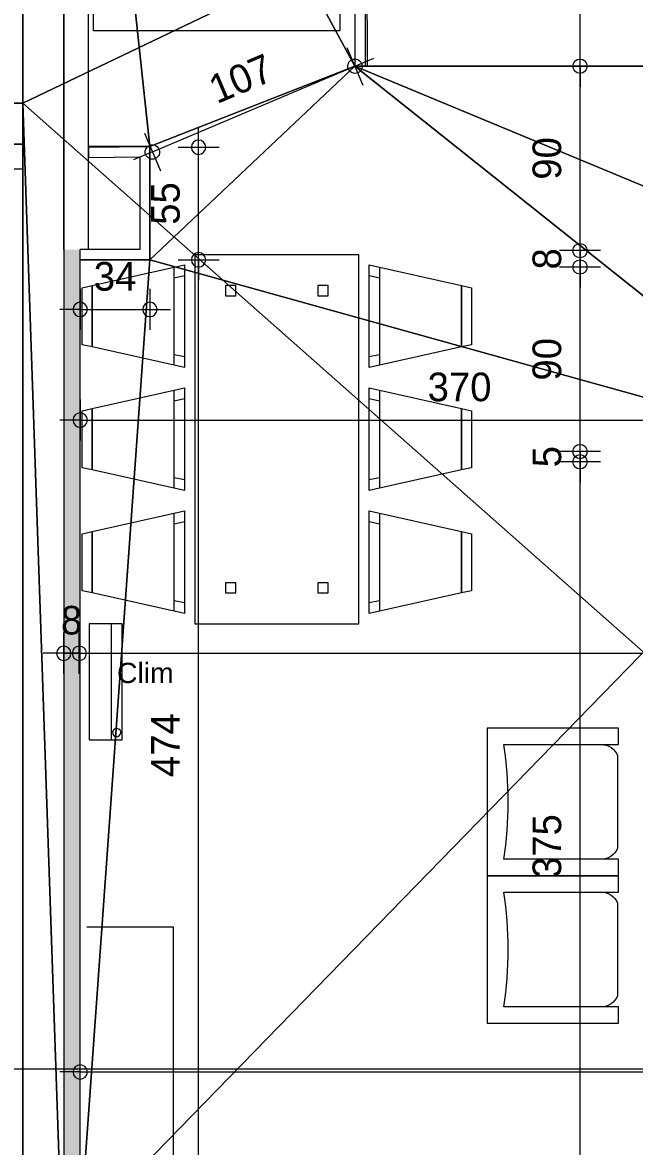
# Model space of a CAD drawing. Header units: metres. Extents: x 1.8 to 61.8, y -52.8 to -10.8.
# Drawn here: x 19.4 to 22.38, y -22.62 to -17.13 of the extents above; entities that cross this region are included whole.
import ezdxf
from ezdxf.enums import TextEntityAlignment as Align
from ezdxf.lldxf.tags import DXFTag

# ---------------------------------------------------------------- set-up
doc = ezdxf.new("R2010")
doc.units = ezdxf.units.M
doc.header["$MEASUREMENT"] = 0
for name, color, linetype in [('Calque commun', 7, 'Continuous'), ('Cotations', 7, 'Continuous'), ('Textes', 7, 'Continuous')]:
    doc.layers.add(name, color=color, linetype=linetype)
doc.styles.add('Arial8', font='arial.ttf', dxfattribs={"height": 0.098961})
doc.styles.add('Century Gothic11', font='GOTHIC.TTF', dxfattribs={"height": 0.139636})
tags = doc.linetypes.add('DASHDOT2', pattern=[0.5, 0.25, -0.125, 0, -0.125]).pattern_tags.tags
tags[10:11] = [DXFTag(74, 4), DXFTag(75, 0), DXFTag(340, '0'), DXFTag(46, 1.0), DXFTag(50, 0.0), DXFTag(44, 0.0), DXFTag(45, 0.0)]
tags[8:9] = [DXFTag(74, 4), DXFTag(75, 0), DXFTag(340, '0'), DXFTag(46, 1.0), DXFTag(50, 0.0), DXFTag(44, 0.0), DXFTag(45, 0.0)]
tags[6:7] = [DXFTag(74, 4), DXFTag(75, 0), DXFTag(340, '0'), DXFTag(46, 1.0), DXFTag(50, 0.0), DXFTag(44, 0.0), DXFTag(45, 0.0)]
tags[4:5] = [DXFTag(74, 4), DXFTag(75, 0), DXFTag(340, '0'), DXFTag(46, 1.0), DXFTag(50, 0.0), DXFTag(44, 0.0), DXFTag(45, 0.0)]
tags = doc.linetypes.add('DOT2', pattern=[0.125, 0, -0.125]).pattern_tags.tags
tags[6:7] = [DXFTag(74, 4), DXFTag(75, 0), DXFTag(340, '0'), DXFTag(46, 1.0), DXFTag(50, 0.0), DXFTag(44, 0.0), DXFTag(45, 0.0)]
tags[4:5] = [DXFTag(74, 4), DXFTag(75, 0), DXFTag(340, '0'), DXFTag(46, 1.0), DXFTag(50, 0.0), DXFTag(44, 0.0), DXFTag(45, 0.0)]
tags = doc.linetypes.add('HIDDEN', pattern=[0.375, 0.25, -0.125]).pattern_tags.tags
tags[6:7] = [DXFTag(74, 4), DXFTag(75, 0), DXFTag(340, '0'), DXFTag(46, 1.0), DXFTag(50, 0.0), DXFTag(44, 0.0), DXFTag(45, 0.0)]
tags[4:5] = [DXFTag(74, 4), DXFTag(75, 0), DXFTag(340, '0'), DXFTag(46, 1.0), DXFTag(50, 0.0), DXFTag(44, 0.0), DXFTag(45, 0.0)]
tags = doc.linetypes.add('HIDDEN2', pattern=[0.1875, 0.125, -0.0625]).pattern_tags.tags
tags[6:7] = [DXFTag(74, 4), DXFTag(75, 0), DXFTag(340, '0'), DXFTag(46, 1.0), DXFTag(50, 0.0), DXFTag(44, 0.0), DXFTag(45, 0.0)]
tags[4:5] = [DXFTag(74, 4), DXFTag(75, 0), DXFTag(340, '0'), DXFTag(46, 1.0), DXFTag(50, 0.0), DXFTag(44, 0.0), DXFTag(45, 0.0)]

# ---------------------------------------------------------------- blocks, each defined once
blk = doc.blocks.new('Block52712')
at = {"layer": 'Calque commun', "color": 7, "linetype": 'Continuous', "lineweight": 18}
blk.add_line((18.3815, -17.5266), (19.4015, -17.5266), dxfattribs=at)
at = {"layer": 'Calque commun', "color": 7, "linetype": 'Continuous', "lineweight": 9}
for p, q in [((19.4015, -17.8466), (19.4015, -17.5266)), ((18.3815, -17.7266), (19.4015, -17.7266)), ((18.3815, -17.8466), (19.4015, -17.8466))]:
    blk.add_line(p, q, dxfattribs=at)
blk = doc.blocks.new('Block52730')
at = {"layer": 'Calque commun', "color": 7, "linetype": 'Continuous', "lineweight": 18}
blk.add_line((19.6015, -17.5266), (19.6015, -26.5266), dxfattribs=at)
at = {"layer": 'Calque commun', "color": 7, "linetype": 'Continuous', "lineweight": 9}
blk.add_line((19.4015, -17.7266), (19.4015, -26.3266), dxfattribs=at)
blk = doc.blocks.new('new73')
at = {"layer": 'Calque commun', "color": 5, "linetype": 'Continuous', "lineweight": 9}
blk.add_arc((0, 0), 0.5, 0, 359.99941, dxfattribs=at)
blk = doc.blocks.new('DimLine54067')
at = {"layer": 'Calque commun', "color": 5, "linetype": 'Continuous', "lineweight": 9}
for p, q in [((19.6772, -20.3108), (19.6772, -20.1108)), ((19.6772, -20.2108), (19.5772, -20.2108)), ((19.6772, -20.2108), (25.6815, -20.2108))]:
    blk.add_line(p, q, dxfattribs=at)
at = {"layer": 'Calque commun', "color": 5, "linetype": 'Continuous', "lineweight": 9, "xscale": 0.07000000029802322, "yscale": 0.07000000029802322, "zscale": 0.07000000029802322}
blk.add_blockref('new73', (19.6772, -20.2108), dxfattribs=at)
blk = doc.blocks.new('new75')
at = {"layer": 'Calque commun', "color": 5, "linetype": 'Continuous', "lineweight": 9}
blk.add_arc((0, 0), 0.5, 0, 359.99941, dxfattribs=at)
blk = doc.blocks.new('new76')
at = {"layer": 'Calque commun', "color": 5, "linetype": 'Continuous', "lineweight": 9}
blk.add_arc((0, 0), 0.5, 0, 359.99941, dxfattribs=at)
blk = doc.blocks.new('DimLine54075')
at = {"layer": 'Calque commun', "color": 5, "linetype": 'Continuous', "lineweight": 9}
for p, q in [((19.6015, -20.3108), (19.6015, -20.1108)), ((19.6772, -20.3108), (19.6772, -20.1108)), ((19.6015, -20.2108), (19.5015, -20.2108)), ((19.6015, -20.2108), (19.6772, -20.2108)), ((19.6772, -20.2108), (19.7772, -20.2108))]:
    blk.add_line(p, q, dxfattribs=at)
at = {"layer": 'Calque commun', "color": 5, "linetype": 'Continuous', "lineweight": 9, "xscale": 0.07000000029802322, "yscale": 0.07000000029802322, "zscale": 0.07000000029802322}
for name, p in [('new75', (19.6015, -20.2108)), ('new76', (19.6772, -20.2108))]:
    blk.add_blockref(name, p, dxfattribs=at)
at = {"layer": 'Calque commun', "color": 5, "linetype": 'Continuous', "lineweight": 9, "style": 'Century Gothic11'}
blk.add_text('8', height=0.1396, dxfattribs=at).set_placement((19.6394, -20.1608), align=Align.BOTTOM_CENTER)
blk = doc.blocks.new('armchr')
at = {"layer": 'Calque commun', "color": 8, "linetype": 'ByBlock', "lineweight": 9}
for p, q in [((0, -0.8), (0, 0)), ((0, 0), (0.9, 0)), ((0.9, 0), (0.9, -0.8)), ((0.1, -0.1), (0.1, -0.8)), ((0.8, -0.8), (0.8, -0.1)), ((0.1, -0.8), (0, -0.8)), ((0.1679, -0.7933), (0.7321, -0.7933)), ((0.9, -0.8), (0.8, -0.8))]:
    blk.add_line(p, q, dxfattribs=at)
at = {"layer": 'Calque commun', "color": 8, "linetype": 'ByBlock', "lineweight": 9, "extrusion": (0, 0, -1)}
blk.add_arc((-0.45, 2.0941), 2.2218, 260.93654, 279.06347, dxfattribs=at)
at = {"layer": 'Calque commun', "color": 8, "linetype": 'ByBlock', "lineweight": 9}
for centre, start, end in [((0.2046, -0.6954), 179.77216, 249.452), ((0.6954, -0.6954), 290.54802, 0.22787)]:
    blk.add_arc(centre, 0.1046, start, end, dxfattribs=at)
blk = doc.blocks.new('tbl&6c')
at = {"layer": 'Calque commun', "color": 8, "linetype": 'ByBlock', "lineweight": 9}
for p, q in [((0.15, 1.3), (0.1611, 1.35)), ((0.15, 1.3), (0.1611, 1.35)), ((0.1611, 1.35), (0.4389, 1.35)), ((0.1611, 1.35), (0.4389, 1.35)), ((0.1611, 1.35), (0.1611, 1.35)), ((0.1611, 1.35), (0.1611, 1.35)), ((0.4389, 1.35), (0.45, 1.3)), ((0.4389, 1.35), (0.45, 1.3)), ((0.4389, 1.35), (0.4389, 1.35)), ((0.4389, 1.35), (0.4389, 1.35)), ((0.75, 1.3), (0.7611, 1.35)), ((0.75, 1.3), (0.7611, 1.35)), ((0.7611, 1.35), (1.0389, 1.35)), ((0.7611, 1.35), (1.0389, 1.35)), ((0.7611, 1.35), (0.7611, 1.35)), ((0.7611, 1.35), (0.7611, 1.35)), ((1.0389, 1.35), (1.05, 1.3)), ((1.0389, 1.35), (1.05, 1.3)), ((1.0389, 1.35), (1.0389, 1.35)), ((1.0389, 1.35), (1.0389, 1.35)), ((1.35, 1.3), (1.3611, 1.35)), ((1.35, 1.3), (1.3611, 1.35)), ((1.3611, 1.35), (1.6389, 1.35)), ((1.3611, 1.35), (1.6389, 1.35)), ((1.3611, 1.35), (1.3611, 1.35)), ((1.3611, 1.35), (1.3611, 1.35)), ((1.6389, 1.35), (1.65, 1.3)), ((1.6389, 1.35), (1.65, 1.3)), ((1.6389, 1.35), (1.6389, 1.35)), ((1.6389, 1.35), (1.6389, 1.35)), ((0.05, 0.85), (0.15, 1.3)), ((0.05, 0.85), (0.15, 1.3)), ((0.15, 1.3), (0.45, 1.3)), ((0.15, 1.3), (0.45, 1.3)), ((0.15, 1.3), (0.15, 1.3)), ((0.15, 1.3), (0.15, 1.3)), ((0.45, 1.3), (0.15, 1.3)), ((0.45, 1.3), (0.15, 1.3)), ((0.15, 1.3), (0.15, 1.3)), ((0.15, 1.3), (0.15, 1.3)), ((0.45, 1.3), (0.55, 0.85)), ((0.45, 1.3), (0.55, 0.85)), ((0.45, 1.3), (0.45, 1.3)), ((0.45, 1.3), (0.45, 1.3)), ((0.45, 1.3), (0.45, 1.3)), ((0.45, 1.3), (0.45, 1.3)), ((0.65, 0.85), (0.75, 1.3)), ((0.65, 0.85), (0.75, 1.3)), ((0.75, 1.3), (1.05, 1.3)), ((0.75, 1.3), (1.05, 1.3)), ((0.75, 1.3), (0.75, 1.3)), ((0.75, 1.3), (0.75, 1.3)), ((1.05, 1.3), (0.75, 1.3)), ((1.05, 1.3), (0.75, 1.3)), ((0.75, 1.3), (0.75, 1.3)), ((0.75, 1.3), (0.75, 1.3)), ((1.05, 1.3), (1.15, 0.85)), ((1.05, 1.3), (1.15, 0.85)), ((1.05, 1.3), (1.05, 1.3)), ((1.05, 1.3), (1.05, 1.3)), ((1.05, 1.3), (1.05, 1.3)), ((1.05, 1.3), (1.05, 1.3)), ((1.25, 0.85), (1.35, 1.3)), ((1.25, 0.85), (1.35, 1.3)), ((1.35, 1.3), (1.65, 1.3)), ((1.35, 1.3), (1.65, 1.3)), ((1.35, 1.3), (1.35, 1.3)), ((1.35, 1.3), (1.35, 1.3)), ((1.65, 1.3), (1.35, 1.3)), ((1.65, 1.3), (1.35, 1.3)), ((1.35, 1.3), (1.35, 1.3)), ((1.35, 1.3), (1.35, 1.3)), ((1.65, 1.3), (1.75, 0.85)), ((1.65, 1.3), (1.75, 0.85)), ((1.65, 1.3), (1.65, 1.3)), ((1.65, 1.3), (1.65, 1.3)), ((1.65, 1.3), (1.65, 1.3)), ((1.65, 1.3), (1.65, 1.3)), ((0.05, 0.85), (0.0611, 0.9)), ((0.05, 0.85), (0.0611, 0.9)), ((0.0611, 0.9), (0.5389, 0.9)), ((0.0611, 0.9), (0.5389, 0.9)), ((0.0611, 0.9), (0.0611, 0.9)), ((0.0611, 0.9), (0.0611, 0.9)), ((0.1012, 0.85), (0.1123, 0.9)), ((0.1012, 0.85), (0.1123, 0.9)), ((0.1123, 0.9), (0.4877, 0.9)), ((0.1123, 0.9), (0.4877, 0.9)), ((0.1123, 0.9), (0.1123, 0.9)), ((0.1123, 0.9), (0.1123, 0.9)), ((0.4877, 0.9), (0.4988, 0.85)), ((0.4877, 0.9), (0.4988, 0.85)), ((0.4877, 0.9), (0.4877, 0.9)), ((0.4877, 0.9), (0.4877, 0.9)), ((0.5389, 0.9), (0.55, 0.85)), ((0.5389, 0.9), (0.55, 0.85)), ((0.5389, 0.9), (0.5389, 0.9)), ((0.5389, 0.9), (0.5389, 0.9)), ((0.65, 0.85), (0.6611, 0.9)), ((0.65, 0.85), (0.6611, 0.9)), ((0.6611, 0.9), (1.1389, 0.9)), ((0.6611, 0.9), (1.1389, 0.9)), ((0.6611, 0.9), (0.6611, 0.9)), ((0.6611, 0.9), (0.6611, 0.9)), ((0.7012, 0.85), (0.7123, 0.9)), ((0.7012, 0.85), (0.7123, 0.9)), ((0.7123, 0.9), (1.0877, 0.9)), ((0.7123, 0.9), (1.0877, 0.9)), ((0.7123, 0.9), (0.7123, 0.9)), ((0.7123, 0.9), (0.7123, 0.9)), ((1.0877, 0.9), (1.0988, 0.85)), ((1.0877, 0.9), (1.0988, 0.85)), ((1.0877, 0.9), (1.0877, 0.9)), ((1.0877, 0.9), (1.0877, 0.9)), ((1.1389, 0.9), (1.15, 0.85)), ((1.1389, 0.9), (1.15, 0.85)), ((1.1389, 0.9), (1.1389, 0.9)), ((1.1389, 0.9), (1.1389, 0.9)), ((1.25, 0.85), (1.2611, 0.9)), ((1.25, 0.85), (1.2611, 0.9)), ((1.2611, 0.9), (1.7389, 0.9)), ((1.2611, 0.9), (1.7389, 0.9)), ((1.2611, 0.9), (1.2611, 0.9)), ((1.2611, 0.9), (1.2611, 0.9)), ((1.3012, 0.85), (1.3123, 0.9)), ((1.3012, 0.85), (1.3123, 0.9)), ((1.3123, 0.9), (1.6877, 0.9)), ((1.3123, 0.9), (1.6877, 0.9)), ((1.3123, 0.9), (1.3123, 0.9)), ((1.3123, 0.9), (1.3123, 0.9)), ((1.6877, 0.9), (1.6988, 0.85)), ((1.6877, 0.9), (1.6988, 0.85)), ((1.6877, 0.9), (1.6877, 0.9)), ((1.6877, 0.9), (1.6877, 0.9)), ((1.7389, 0.9), (1.75, 0.85)), ((1.7389, 0.9), (1.75, 0.85)), ((1.7389, 0.9), (1.7389, 0.9)), ((1.7389, 0.9), (1.7389, 0.9)), ((0.55, 0.85), (0.05, 0.85)), ((0.55, 0.85), (0.05, 0.85)), ((0.05, 0.85), (0.05, 0.85)), ((0.05, 0.85), (0.05, 0.85)), ((0.55, 0.85), (0.05, 0.85)), ((0.55, 0.85), (0.05, 0.85)), ((0.05, 0.85), (0.05, 0.85)), ((0.05, 0.85), (0.05, 0.85)), ((0.4988, 0.85), (0.1012, 0.85)), ((0.4988, 0.85), (0.1012, 0.85)), ((0.1012, 0.85), (0.1012, 0.85)), ((0.1012, 0.85), (0.1012, 0.85)), ((0.4988, 0.85), (0.4988, 0.85)), ((0.4988, 0.85), (0.4988, 0.85)), ((0.55, 0.85), (0.55, 0.85)), ((0.55, 0.85), (0.55, 0.85)), ((0.55, 0.85), (0.55, 0.85)), ((0.55, 0.85), (0.55, 0.85)), ((1.15, 0.85), (0.65, 0.85)), ((1.15, 0.85), (0.65, 0.85)), ((0.65, 0.85), (0.65, 0.85)), ((0.65, 0.85), (0.65, 0.85)), ((1.15, 0.85), (0.65, 0.85)), ((1.15, 0.85), (0.65, 0.85)), ((0.65, 0.85), (0.65, 0.85)), ((0.65, 0.85), (0.65, 0.85)), ((1.0988, 0.85), (0.7012, 0.85)), ((1.0988, 0.85), (0.7012, 0.85)), ((0.7012, 0.85), (0.7012, 0.85)), ((0.7012, 0.85), (0.7012, 0.85)), ((1.0988, 0.85), (1.0988, 0.85)), ((1.0988, 0.85), (1.0988, 0.85)), ((1.15, 0.85), (1.15, 0.85)), ((1.15, 0.85), (1.15, 0.85)), ((1.15, 0.85), (1.15, 0.85)), ((1.15, 0.85), (1.15, 0.85)), ((1.75, 0.85), (1.25, 0.85)), ((1.75, 0.85), (1.25, 0.85)), ((1.25, 0.85), (1.25, 0.85)), ((1.25, 0.85), (1.25, 0.85)), ((1.75, 0.85), (1.25, 0.85)), ((1.75, 0.85), (1.25, 0.85)), ((1.25, 0.85), (1.25, 0.85)), ((1.25, 0.85), (1.25, 0.85)), ((1.6988, 0.85), (1.3012, 0.85)), ((1.6988, 0.85), (1.3012, 0.85)), ((1.3012, 0.85), (1.3012, 0.85)), ((1.3012, 0.85), (1.3012, 0.85)), ((1.6988, 0.85), (1.6988, 0.85)), ((1.6988, 0.85), (1.6988, 0.85)), ((1.75, 0.85), (1.75, 0.85)), ((1.75, 0.85), (1.75, 0.85)), ((1.75, 0.85), (1.75, 0.85)), ((1.75, 0.85), (1.75, 0.85)), ((1.8, 0.8), (0, 0.8)), ((0, 0.8), (0, 0)), ((1.8, 0.8), (0, 0.8)), ((0, 0.8), (0, 0)), ((0, 0.8), (0, 0.8)), ((0, 0.8), (0, 0.8)), ((1.8, 0), (1.8, 0.8)), ((1.8, 0), (1.8, 0.8)), ((1.8, 0.8), (1.8, 0.8)), ((1.8, 0.8), (1.8, 0.8)), ((0.2, 0.65), (0.15, 0.65)), ((0.15, 0.65), (0.15, 0.6)), ((0.2, 0.65), (0.15, 0.65)), ((0.15, 0.65), (0.15, 0.6)), ((0.15, 0.65), (0.15, 0.65)), ((0.15, 0.65), (0.15, 0.65)), ((0.2, 0.6), (0.2, 0.65)), ((0.2, 0.6), (0.2, 0.65)), ((0.2, 0.65), (0.2, 0.65)), ((0.2, 0.65), (0.2, 0.65)), ((1.65, 0.65), (1.6, 0.65)), ((1.6, 0.65), (1.6, 0.6)), ((1.65, 0.65), (1.6, 0.65)), ((1.6, 0.65), (1.6, 0.6)), ((1.6, 0.65), (1.6, 0.65)), ((1.6, 0.65), (1.6, 0.65)), ((1.65, 0.6), (1.65, 0.65)), ((1.65, 0.6), (1.65, 0.65)), ((1.65, 0.65), (1.65, 0.65)), ((1.65, 0.65), (1.65, 0.65)), ((0.15, 0.6), (0.2, 0.6)), ((0.15, 0.6), (0.2, 0.6)), ((0.15, 0.6), (0.15, 0.6)), ((0.15, 0.6), (0.15, 0.6)), ((0.2, 0.6), (0.2, 0.6)), ((0.2, 0.6), (0.2, 0.6)), ((1.6, 0.6), (1.65, 0.6)), ((1.6, 0.6), (1.65, 0.6)), ((1.6, 0.6), (1.6, 0.6)), ((1.6, 0.6), (1.6, 0.6)), ((1.65, 0.6), (1.65, 0.6)), ((1.65, 0.6), (1.65, 0.6)), ((0.2, 0.2), (0.15, 0.2)), ((0.15, 0.2), (0.15, 0.15)), ((0.2, 0.2), (0.15, 0.2)), ((0.15, 0.2), (0.15, 0.15)), ((0.15, 0.2), (0.15, 0.2)), ((0.15, 0.2), (0.15, 0.2)), ((0.2, 0.15), (0.2, 0.2)), ((0.2, 0.15), (0.2, 0.2)), ((0.2, 0.2), (0.2, 0.2)), ((0.2, 0.2), (0.2, 0.2)), ((1.65, 0.2), (1.6, 0.2)), ((1.6, 0.2), (1.6, 0.15)), ((1.65, 0.2), (1.6, 0.2)), ((1.6, 0.2), (1.6, 0.15)), ((1.6, 0.2), (1.6, 0.2)), ((1.6, 0.2), (1.6, 0.2)), ((1.65, 0.15), (1.65, 0.2)), ((1.65, 0.15), (1.65, 0.2)), ((1.65, 0.2), (1.65, 0.2)), ((1.65, 0.2), (1.65, 0.2)), ((0.15, 0.15), (0.2, 0.15)), ((0.15, 0.15), (0.2, 0.15)), ((0.15, 0.15), (0.15, 0.15)), ((0.15, 0.15), (0.15, 0.15)), ((0.2, 0.15), (0.2, 0.15)), ((0.2, 0.15), (0.2, 0.15)), ((1.6, 0.15), (1.65, 0.15)), ((1.6, 0.15), (1.65, 0.15)), ((1.6, 0.15), (1.6, 0.15)), ((1.6, 0.15), (1.6, 0.15)), ((1.65, 0.15), (1.65, 0.15)), ((1.65, 0.15), (1.65, 0.15)), ((0, 0), (1.8, 0)), ((0, 0), (1.8, 0)), ((0, 0), (0, 0)), ((0, 0), (0, 0)), ((1.8, 0), (1.8, 0)), ((1.8, 0), (1.8, 0)), ((0.15, -0.5), (0.05, -0.05)), ((0.05, -0.05), (0.55, -0.05)), ((0.15, -0.5), (0.05, -0.05)), ((0.05, -0.05), (0.55, -0.05)), ((0.05, -0.05), (0.05, -0.05)), ((0.05, -0.05), (0.05, -0.05)), ((0.0611, -0.1), (0.05, -0.05)), ((0.05, -0.05), (0.55, -0.05)), ((0.0611, -0.1), (0.05, -0.05)), ((0.05, -0.05), (0.55, -0.05)), ((0.05, -0.05), (0.05, -0.05)), ((0.05, -0.05), (0.05, -0.05)), ((0.1123, -0.1), (0.1012, -0.05)), ((0.1012, -0.05), (0.4988, -0.05)), ((0.1123, -0.1), (0.1012, -0.05)), ((0.1012, -0.05), (0.4988, -0.05)), ((0.1012, -0.05), (0.1012, -0.05)), ((0.1012, -0.05), (0.1012, -0.05)), ((0.55, -0.05), (0.45, -0.5)), ((0.55, -0.05), (0.45, -0.5)), ((0.4988, -0.05), (0.4877, -0.1)), ((0.4988, -0.05), (0.4877, -0.1)), ((0.4988, -0.05), (0.4988, -0.05)), ((0.4988, -0.05), (0.4988, -0.05)), ((0.55, -0.05), (0.5389, -0.1)), ((0.55, -0.05), (0.5389, -0.1)), ((0.55, -0.05), (0.55, -0.05)), ((0.55, -0.05), (0.55, -0.05)), ((0.55, -0.05), (0.55, -0.05)), ((0.55, -0.05), (0.55, -0.05)), ((0.75, -0.5), (0.65, -0.05)), ((0.65, -0.05), (1.15, -0.05)), ((0.75, -0.5), (0.65, -0.05)), ((0.65, -0.05), (1.15, -0.05)), ((0.65, -0.05), (0.65, -0.05)), ((0.65, -0.05), (0.65, -0.05)), ((0.6611, -0.1), (0.65, -0.05)), ((0.65, -0.05), (1.15, -0.05)), ((0.6611, -0.1), (0.65, -0.05)), ((0.65, -0.05), (1.15, -0.05)), ((0.65, -0.05), (0.65, -0.05)), ((0.65, -0.05), (0.65, -0.05)), ((0.7123, -0.1), (0.7012, -0.05)), ((0.7012, -0.05), (1.0988, -0.05)), ((0.7123, -0.1), (0.7012, -0.05)), ((0.7012, -0.05), (1.0988, -0.05)), ((0.7012, -0.05), (0.7012, -0.05)), ((0.7012, -0.05), (0.7012, -0.05)), ((1.15, -0.05), (1.05, -0.5)), ((1.15, -0.05), (1.05, -0.5)), ((1.0988, -0.05), (1.0877, -0.1)), ((1.0988, -0.05), (1.0877, -0.1)), ((1.0988, -0.05), (1.0988, -0.05)), ((1.0988, -0.05), (1.0988, -0.05)), ((1.15, -0.05), (1.1389, -0.1)), ((1.15, -0.05), (1.1389, -0.1)), ((1.15, -0.05), (1.15, -0.05)), ((1.15, -0.05), (1.15, -0.05)), ((1.15, -0.05), (1.15, -0.05)), ((1.15, -0.05), (1.15, -0.05)), ((1.35, -0.5), (1.25, -0.05)), ((1.25, -0.05), (1.75, -0.05)), ((1.35, -0.5), (1.25, -0.05)), ((1.25, -0.05), (1.75, -0.05)), ((1.25, -0.05), (1.25, -0.05)), ((1.25, -0.05), (1.25, -0.05)), ((1.2611, -0.1), (1.25, -0.05)), ((1.25, -0.05), (1.75, -0.05)), ((1.2611, -0.1), (1.25, -0.05)), ((1.25, -0.05), (1.75, -0.05)), ((1.25, -0.05), (1.25, -0.05)), ((1.25, -0.05), (1.25, -0.05)), ((1.3123, -0.1), (1.3012, -0.05)), ((1.3012, -0.05), (1.6988, -0.05)), ((1.3123, -0.1), (1.3012, -0.05)), ((1.3012, -0.05), (1.6988, -0.05)), ((1.3012, -0.05), (1.3012, -0.05)), ((1.3012, -0.05), (1.3012, -0.05)), ((1.75, -0.05), (1.65, -0.5)), ((1.75, -0.05), (1.65, -0.5)), ((1.6988, -0.05), (1.6877, -0.1)), ((1.6988, -0.05), (1.6877, -0.1)), ((1.6988, -0.05), (1.6988, -0.05)), ((1.6988, -0.05), (1.6988, -0.05)), ((1.75, -0.05), (1.7389, -0.1)), ((1.75, -0.05), (1.7389, -0.1)), ((1.75, -0.05), (1.75, -0.05)), ((1.75, -0.05), (1.75, -0.05)), ((1.75, -0.05), (1.75, -0.05)), ((1.75, -0.05), (1.75, -0.05)), ((0.5389, -0.1), (0.0611, -0.1)), ((0.5389, -0.1), (0.0611, -0.1)), ((0.0611, -0.1), (0.0611, -0.1)), ((0.0611, -0.1), (0.0611, -0.1)), ((0.4877, -0.1), (0.1123, -0.1)), ((0.4877, -0.1), (0.1123, -0.1)), ((0.1123, -0.1), (0.1123, -0.1)), ((0.1123, -0.1), (0.1123, -0.1)), ((0.4877, -0.1), (0.4877, -0.1)), ((0.4877, -0.1), (0.4877, -0.1)), ((0.5389, -0.1), (0.5389, -0.1)), ((0.5389, -0.1), (0.5389, -0.1)), ((1.1389, -0.1), (0.6611, -0.1)), ((1.1389, -0.1), (0.6611, -0.1)), ((0.6611, -0.1), (0.6611, -0.1)), ((0.6611, -0.1), (0.6611, -0.1)), ((1.0877, -0.1), (0.7123, -0.1)), ((1.0877, -0.1), (0.7123, -0.1)), ((0.7123, -0.1), (0.7123, -0.1)), ((0.7123, -0.1), (0.7123, -0.1)), ((1.0877, -0.1), (1.0877, -0.1)), ((1.0877, -0.1), (1.0877, -0.1)), ((1.1389, -0.1), (1.1389, -0.1)), ((1.1389, -0.1), (1.1389, -0.1)), ((1.7389, -0.1), (1.2611, -0.1)), ((1.7389, -0.1), (1.2611, -0.1)), ((1.2611, -0.1), (1.2611, -0.1)), ((1.2611, -0.1), (1.2611, -0.1)), ((1.6877, -0.1), (1.3123, -0.1)), ((1.6877, -0.1), (1.3123, -0.1)), ((1.3123, -0.1), (1.3123, -0.1)), ((1.3123, -0.1), (1.3123, -0.1)), ((1.6877, -0.1), (1.6877, -0.1)), ((1.6877, -0.1), (1.6877, -0.1)), ((1.7389, -0.1), (1.7389, -0.1)), ((1.7389, -0.1), (1.7389, -0.1)), ((0.45, -0.5), (0.15, -0.5)), ((0.45, -0.5), (0.15, -0.5)), ((0.15, -0.5), (0.15, -0.5)), ((0.15, -0.5), (0.15, -0.5)), ((0.1611, -0.55), (0.15, -0.5)), ((0.15, -0.5), (0.45, -0.5)), ((0.1611, -0.55), (0.15, -0.5)), ((0.15, -0.5), (0.45, -0.5)), ((0.15, -0.5), (0.15, -0.5)), ((0.15, -0.5), (0.15, -0.5)), ((0.45, -0.5), (0.4389, -0.55)), ((0.45, -0.5), (0.4389, -0.55)), ((0.45, -0.5), (0.45, -0.5)), ((0.45, -0.5), (0.45, -0.5)), ((0.45, -0.5), (0.45, -0.5)), ((0.45, -0.5), (0.45, -0.5)), ((1.05, -0.5), (0.75, -0.5)), ((1.05, -0.5), (0.75, -0.5)), ((0.75, -0.5), (0.75, -0.5)), ((0.75, -0.5), (0.75, -0.5)), ((0.7611, -0.55), (0.75, -0.5)), ((0.75, -0.5), (1.05, -0.5)), ((0.7611, -0.55), (0.75, -0.5)), ((0.75, -0.5), (1.05, -0.5)), ((0.75, -0.5), (0.75, -0.5)), ((0.75, -0.5), (0.75, -0.5)), ((1.05, -0.5), (1.0389, -0.55)), ((1.05, -0.5), (1.0389, -0.55)), ((1.05, -0.5), (1.05, -0.5)), ((1.05, -0.5), (1.05, -0.5)), ((1.05, -0.5), (1.05, -0.5)), ((1.05, -0.5), (1.05, -0.5)), ((1.65, -0.5), (1.35, -0.5)), ((1.65, -0.5), (1.35, -0.5)), ((1.35, -0.5), (1.35, -0.5)), ((1.35, -0.5), (1.35, -0.5)), ((1.3611, -0.55), (1.35, -0.5)), ((1.35, -0.5), (1.65, -0.5)), ((1.3611, -0.55), (1.35, -0.5)), ((1.35, -0.5), (1.65, -0.5)), ((1.35, -0.5), (1.35, -0.5)), ((1.35, -0.5), (1.35, -0.5)), ((1.65, -0.5), (1.6389, -0.55)), ((1.65, -0.5), (1.6389, -0.55)), ((1.65, -0.5), (1.65, -0.5)), ((1.65, -0.5), (1.65, -0.5)), ((1.65, -0.5), (1.65, -0.5)), ((1.65, -0.5), (1.65, -0.5)), ((0.4389, -0.55), (0.1611, -0.55)), ((0.4389, -0.55), (0.1611, -0.55)), ((0.1611, -0.55), (0.1611, -0.55)), ((0.1611, -0.55), (0.1611, -0.55)), ((0.4389, -0.55), (0.4389, -0.55)), ((0.4389, -0.55), (0.4389, -0.55)), ((1.0389, -0.55), (0.7611, -0.55)), ((1.0389, -0.55), (0.7611, -0.55)), ((0.7611, -0.55), (0.7611, -0.55)), ((0.7611, -0.55), (0.7611, -0.55)), ((1.0389, -0.55), (1.0389, -0.55)), ((1.0389, -0.55), (1.0389, -0.55)), ((1.6389, -0.55), (1.3611, -0.55)), ((1.6389, -0.55), (1.3611, -0.55)), ((1.3611, -0.55), (1.3611, -0.55)), ((1.3611, -0.55), (1.3611, -0.55)), ((1.6389, -0.55), (1.6389, -0.55)), ((1.6389, -0.55), (1.6389, -0.55))]:
    blk.add_line(p, q, dxfattribs=at)
blk = doc.blocks.new('XMODULE1PG')
at = {"layer": 'Calque commun', "color": 5, "linetype": 'Continuous', "lineweight": 9}
blk.add_arc((0, 0), 0.5, 0, 359.99941, dxfattribs=at)
blk = doc.blocks.new('DimLine53340')
at = {"layer": 'Calque commun', "color": 5, "linetype": 'Continuous', "lineweight": 9}
for p, q in [((6.8815, -23.6782), (6.8815, -23.4782)), ((6.8815, -23.5782), (6.7815, -23.5782)), ((6.8815, -23.5782), (12.8815, -23.5782))]:
    blk.add_line(p, q, dxfattribs=at)
at = {"layer": 'Calque commun', "color": 5, "linetype": 'Continuous', "lineweight": 9, "xscale": 0.07000000029802322, "yscale": 0.07000000029802322, "zscale": 0.07000000029802322}
blk.add_blockref('XMODULE1PG', (6.8815, -23.5782), dxfattribs=at)
blk = doc.blocks.new('XMODULE1PG11')
at = {"layer": 'Calque commun', "color": 5, "linetype": 'Continuous', "lineweight": 9}
blk.add_arc((0, 0), 0.5, 0, 359.99941, dxfattribs=at)
blk = doc.blocks.new('DimLine53388')
at = {"layer": 'Calque commun', "color": 5, "linetype": 'Continuous', "lineweight": 9}
for p, q in [((6.8815, -20.2977), (6.8815, -20.4977)), ((6.8815, -20.3977), (6.7815, -20.3977)), ((6.8815, -20.3977), (10.5816, -20.3977))]:
    blk.add_line(p, q, dxfattribs=at)
at = {"layer": 'Calque commun', "color": 5, "linetype": 'Continuous', "lineweight": 9, "xscale": 0.07000000029802322, "yscale": 0.07000000029802322, "zscale": 0.07000000029802322}
blk.add_blockref('XMODULE1PG11', (6.8815, -20.3977), dxfattribs=at)
at = {"layer": 'Calque commun', "color": 5, "linetype": 'Continuous', "lineweight": 9, "style": 'Century Gothic11'}
blk.add_text('370', height=0.13964, dxfattribs=at).set_placement((8.7315, -20.3477), align=Align.BOTTOM_CENTER)
blk = doc.blocks.new('XMODULE1PG13')
at = {"layer": 'Calque commun', "color": 5, "linetype": 'Continuous', "lineweight": 9}
blk.add_arc((0, 0), 0.5, 0, 359.99941, dxfattribs=at)
blk = doc.blocks.new('XMODULE1PG14')
at = {"layer": 'Calque commun', "color": 5, "linetype": 'Continuous', "lineweight": 9}
blk.add_arc((0, 0), 0.5, 0, 359.99941, dxfattribs=at)
blk = doc.blocks.new('DimLine53396')
at = {"layer": 'Calque commun', "color": 5, "linetype": 'Continuous', "lineweight": 9}
for p, q in [((9.3189, -20.6013), (9.3189, -20.5013)), ((9.4189, -20.6013), (9.2189, -20.6013)), ((9.3189, -24.3512), (9.3189, -20.6013)), ((9.2189, -24.3512), (9.4189, -24.3512)), ((9.3189, -24.3512), (9.3189, -24.4512))]:
    blk.add_line(p, q, dxfattribs=at)
at = {"layer": 'Calque commun', "color": 5, "linetype": 'Continuous', "lineweight": 9, "extrusion": (0, 0, -1), "xscale": 0.07000000029802322, "yscale": 0.07000000029802322, "zscale": 0.07000000029802322, "rotation": 90}
for name, p in [('XMODULE1PG14', (-9.3189, -20.6013)), ('XMODULE1PG13', (-9.3189, -24.3512))]:
    blk.add_blockref(name, p, dxfattribs=at)
at = {"layer": 'Calque commun', "color": 5, "linetype": 'Continuous', "lineweight": 9, "style": 'Century Gothic11'}
blk.add_text('375', height=0.13964, rotation=90.0001, dxfattribs=at).set_placement((9.2689, -22.4762), align=Align.BOTTOM_CENTER)
blk = doc.blocks.new('XMODULE1PG15')
at = {"layer": 'Calque commun', "color": 5, "linetype": 'Continuous', "lineweight": 9}
blk.add_arc((0, 0), 0.5, 0, 359.99941, dxfattribs=at)
blk = doc.blocks.new('XMODULE1PG16')
at = {"layer": 'Calque commun', "color": 5, "linetype": 'Continuous', "lineweight": 9}
blk.add_arc((0, 0), 0.5, 0, 359.99941, dxfattribs=at)
blk = doc.blocks.new('DimLine53404')
at = {"layer": 'Calque commun', "color": 5, "linetype": 'Continuous', "lineweight": 9}
for p, q in [((9.3189, -20.5513), (9.3189, -20.4513)), ((9.4189, -20.5513), (9.2189, -20.5513)), ((9.3189, -20.6013), (9.3189, -20.5513)), ((9.4189, -20.6013), (9.2189, -20.6013)), ((9.3189, -20.6013), (9.3189, -20.7013))]:
    blk.add_line(p, q, dxfattribs=at)
at = {"layer": 'Calque commun', "color": 5, "linetype": 'Continuous', "lineweight": 9, "extrusion": (0, 0, -1), "xscale": 0.07000000029802322, "yscale": 0.07000000029802322, "zscale": 0.07000000029802322, "rotation": 90}
for name, p in [('XMODULE1PG16', (-9.3189, -20.5513)), ('XMODULE1PG15', (-9.3189, -20.6013))]:
    blk.add_blockref(name, p, dxfattribs=at)
at = {"layer": 'Calque commun', "color": 5, "linetype": 'Continuous', "lineweight": 9, "style": 'Century Gothic11'}
blk.add_text('5', height=0.1396, rotation=90, dxfattribs=at).set_placement((9.2689, -20.5763), align=Align.BOTTOM_CENTER)
blk = doc.blocks.new('XMODULE1PG17')
at = {"layer": 'Calque commun', "color": 5, "linetype": 'Continuous', "lineweight": 9}
blk.add_arc((0, 0), 0.5, 0, 359.99941, dxfattribs=at)
blk = doc.blocks.new('XMODULE1PG18')
at = {"layer": 'Calque commun', "color": 5, "linetype": 'Continuous', "lineweight": 9}
blk.add_arc((0, 0), 0.5, 0, 359.99941, dxfattribs=at)
blk = doc.blocks.new('DimLine53412')
at = {"layer": 'Calque commun', "color": 5, "linetype": 'Continuous', "lineweight": 9}
for p, q in [((9.3189, -19.6512), (9.3189, -19.5512)), ((9.4189, -19.6512), (9.2189, -19.6512)), ((9.3189, -20.5513), (9.3189, -19.6512)), ((9.4189, -20.5513), (9.2189, -20.5513)), ((9.3189, -20.5513), (9.3189, -20.6513))]:
    blk.add_line(p, q, dxfattribs=at)
at = {"layer": 'Calque commun', "color": 5, "linetype": 'Continuous', "lineweight": 9, "extrusion": (0, 0, -1), "xscale": 0.07000000029802322, "yscale": 0.07000000029802322, "zscale": 0.07000000029802322, "rotation": 90}
for name, p in [('XMODULE1PG18', (-9.3189, -19.6512)), ('XMODULE1PG17', (-9.3189, -20.5513))]:
    blk.add_blockref(name, p, dxfattribs=at)
at = {"layer": 'Calque commun', "color": 5, "linetype": 'Continuous', "lineweight": 9, "style": 'Century Gothic11'}
blk.add_text('90', height=0.13964, rotation=90, dxfattribs=at).set_placement((9.2689, -20.1012), align=Align.BOTTOM_CENTER)
blk = doc.blocks.new('XMODULE1PG19')
at = {"layer": 'Calque commun', "color": 5, "linetype": 'Continuous', "lineweight": 9}
blk.add_arc((0, 0), 0.5, 0, 359.99941, dxfattribs=at)
blk = doc.blocks.new('XMODULE1PG20')
at = {"layer": 'Calque commun', "color": 5, "linetype": 'Continuous', "lineweight": 9}
blk.add_arc((0, 0), 0.5, 0, 359.99941, dxfattribs=at)
blk = doc.blocks.new('DimLine53420')
at = {"layer": 'Calque commun', "color": 5, "linetype": 'Continuous', "lineweight": 9}
for p, q in [((9.3189, -19.5712), (9.3189, -19.4712)), ((9.4189, -19.5712), (9.2189, -19.5712)), ((9.3189, -19.6512), (9.3189, -19.5712)), ((9.4189, -19.6512), (9.2189, -19.6512)), ((9.3189, -19.6512), (9.3189, -19.7512))]:
    blk.add_line(p, q, dxfattribs=at)
at = {"layer": 'Calque commun', "color": 5, "linetype": 'Continuous', "lineweight": 9, "extrusion": (0, 0, -1), "xscale": 0.07000000029802322, "yscale": 0.07000000029802322, "zscale": 0.07000000029802322, "rotation": 90}
for name, p in [('XMODULE1PG20', (-9.3189, -19.5712)), ('XMODULE1PG19', (-9.3189, -19.6512))]:
    blk.add_blockref(name, p, dxfattribs=at)
at = {"layer": 'Calque commun', "color": 5, "linetype": 'Continuous', "lineweight": 9, "style": 'Century Gothic11'}
blk.add_text('8', height=0.1396, rotation=89.998, dxfattribs=at).set_placement((9.2689, -19.6112), align=Align.BOTTOM_CENTER)
blk = doc.blocks.new('XMODULE1PG21')
at = {"layer": 'Calque commun', "color": 5, "linetype": 'Continuous', "lineweight": 9}
blk.add_arc((0, 0), 0.5, 0, 359.99941, dxfattribs=at)
blk = doc.blocks.new('XMODULE1PG22')
at = {"layer": 'Calque commun', "color": 5, "linetype": 'Continuous', "lineweight": 9}
blk.add_arc((0, 0), 0.5, 0, 359.99941, dxfattribs=at)
blk = doc.blocks.new('DimLine53428')
at = {"layer": 'Calque commun', "color": 5, "linetype": 'Continuous', "lineweight": 9}
for p, q in [((9.3189, -18.6712), (9.3189, -18.5712)), ((9.4189, -18.6712), (9.2189, -18.6712)), ((9.3189, -19.5712), (9.3189, -18.6712)), ((9.4189, -19.5712), (9.2189, -19.5712)), ((9.3189, -19.5712), (9.3189, -19.6712))]:
    blk.add_line(p, q, dxfattribs=at)
at = {"layer": 'Calque commun', "color": 5, "linetype": 'Continuous', "lineweight": 9, "extrusion": (0, 0, -1), "xscale": 0.07000000029802322, "yscale": 0.07000000029802322, "zscale": 0.07000000029802322, "rotation": 90}
for name, p in [('XMODULE1PG22', (-9.3189, -18.6712)), ('XMODULE1PG21', (-9.3189, -19.5712))]:
    blk.add_blockref(name, p, dxfattribs=at)
at = {"layer": 'Calque commun', "color": 5, "linetype": 'Continuous', "lineweight": 9, "style": 'Century Gothic11'}
blk.add_text('90', height=0.13964, rotation=90, dxfattribs=at).set_placement((9.2689, -19.1212), align=Align.BOTTOM_CENTER)
blk = doc.blocks.new('XMODULE1PG23')
at = {"layer": 'Calque commun', "color": 5, "linetype": 'Continuous', "lineweight": 9}
blk.add_arc((0, 0), 0.5, 0, 359.99941, dxfattribs=at)
blk = doc.blocks.new('XMODULE1PG24')
at = {"layer": 'Calque commun', "color": 5, "linetype": 'Continuous', "lineweight": 9}
blk.add_arc((0, 0), 0.5, 0, 359.99941, dxfattribs=at)
blk = doc.blocks.new('DimLine53444')
at = {"layer": 'Calque commun', "color": 5, "linetype": 'Continuous', "lineweight": 9}
for p, q in [((9.3189, -15.9912), (9.3189, -15.8912)), ((9.2189, -15.9912), (9.4189, -15.9912)), ((9.3189, -18.6713), (9.3189, -15.9912)), ((9.4189, -18.6713), (9.2189, -18.6713)), ((9.3189, -18.6713), (9.3189, -18.7713))]:
    blk.add_line(p, q, dxfattribs=at)
at = {"layer": 'Calque commun', "color": 5, "linetype": 'Continuous', "lineweight": 9, "extrusion": (0, 0, -1), "xscale": 0.07000000029802322, "yscale": 0.07000000029802322, "zscale": 0.07000000029802322, "rotation": 90}
for name, p in [('XMODULE1PG24', (-9.3189, -15.9912)), ('XMODULE1PG23', (-9.3189, -18.6713))]:
    blk.add_blockref(name, p, dxfattribs=at)
at = {"layer": 'Calque commun', "color": 5, "linetype": 'Continuous', "lineweight": 9, "style": 'Century Gothic11'}
blk.add_text('268', height=0.13964, rotation=90, dxfattribs=at).set_placement((9.2689, -17.3312), align=Align.BOTTOM_CENTER)
blk = doc.blocks.new('XMODULE1PG43')
at = {"layer": 'Calque commun', "color": 5, "linetype": 'Continuous', "lineweight": 9}
blk.add_arc((0, 0), 0.5, 0, 359.99941, dxfattribs=at)
blk = doc.blocks.new('XMODULE1PG44')
at = {"layer": 'Calque commun', "color": 5, "linetype": 'Continuous', "lineweight": 9}
blk.add_arc((0, 0), 0.5, 0, 359.99941, dxfattribs=at)
blk = doc.blocks.new('DimLine55624')
at = {"layer": 'Calque commun', "color": 5, "linetype": 'Continuous', "lineweight": 9}
for p, q in [((8.1826, -18.5794), (8.2605, -18.7635)), ((8.2216, -18.6714), (8.3136, -18.6325)), ((7.2334, -19.0898), (8.2216, -18.6714)), ((7.1944, -18.9977), (7.2724, -19.1819)), ((7.2334, -19.0898), (7.1413, -19.1288))]:
    blk.add_line(p, q, dxfattribs=at)
at = {"layer": 'Calque commun', "color": 5, "linetype": 'Continuous', "lineweight": 9, "extrusion": (0, 0, -1), "xscale": 0.06999999668182097, "yscale": 0.06999999668182097, "zscale": 0.07000000029802322, "rotation": -22.9480568787879}
for name, p in [('XMODULE1PG44', (-8.2216, -18.6714)), ('XMODULE1PG43', (-7.2334, -19.0898))]:
    blk.add_blockref(name, p, dxfattribs=at)
at = {"layer": 'Calque commun', "color": 5, "linetype": 'Continuous', "lineweight": 9, "style": 'Century Gothic11'}
blk.add_text('107', height=0.13964, rotation=22.948, dxfattribs=at).set_placement((7.708, -18.8346), align=Align.BOTTOM_CENTER)
blk = doc.blocks.new('XMODULE1PG45')
at = {"layer": 'Calque commun', "color": 5, "linetype": 'Continuous', "lineweight": 9}
blk.add_arc((0, 0), 0.5, 0, 359.99941, dxfattribs=at)
blk = doc.blocks.new('XMODULE1PG46')
at = {"layer": 'Calque commun', "color": 5, "linetype": 'Continuous', "lineweight": 9}
blk.add_arc((0, 0), 0.5, 0, 359.99941, dxfattribs=at)
blk = doc.blocks.new('DimLine55705')
at = {"layer": 'Calque commun', "color": 5, "linetype": 'Continuous', "lineweight": 9}
for p, q in [((6.8815, -19.7579), (6.8815, -19.9579)), ((7.2215, -19.7579), (7.2215, -19.9579)), ((6.8815, -19.8579), (6.7815, -19.8579)), ((6.8815, -19.8579), (7.2215, -19.8579)), ((7.2215, -19.8579), (7.3215, -19.8579))]:
    blk.add_line(p, q, dxfattribs=at)
at = {"layer": 'Calque commun', "color": 5, "linetype": 'Continuous', "lineweight": 9, "xscale": 0.07000000029802322, "yscale": 0.07000000029802322, "zscale": 0.07000000029802322}
for name, p in [('XMODULE1PG45', (6.8815, -19.8579)), ('XMODULE1PG46', (7.2215, -19.8579))]:
    blk.add_blockref(name, p, dxfattribs=at)
at = {"layer": 'Calque commun', "color": 5, "linetype": 'Continuous', "lineweight": 9, "style": 'Century Gothic11'}
blk.add_text('34', height=0.13964, dxfattribs=at).set_placement((7.0515, -19.8079), align=Align.BOTTOM_CENTER)
blk = doc.blocks.new('XMODULE1PG47')
at = {"layer": 'Calque commun', "color": 5, "linetype": 'Continuous', "lineweight": 9}
blk.add_arc((0, 0), 0.5, 0, 359.99941, dxfattribs=at)
blk = doc.blocks.new('XMODULE1PG48')
at = {"layer": 'Calque commun', "color": 5, "linetype": 'Continuous', "lineweight": 9}
blk.add_arc((0, 0), 0.5, 0, 359.99941, dxfattribs=at)
blk = doc.blocks.new('DimLine55729')
at = {"layer": 'Calque commun', "color": 5, "linetype": 'Continuous', "lineweight": 9}
for p, q in [((7.4587, -19.6158), (7.4587, -19.5158)), ((7.3587, -19.6158), (7.5587, -19.6158)), ((7.4587, -24.3512), (7.4587, -19.6158)), ((7.3587, -24.3512), (7.5587, -24.3512)), ((7.4587, -24.3512), (7.4587, -24.4512))]:
    blk.add_line(p, q, dxfattribs=at)
at = {"layer": 'Calque commun', "color": 5, "linetype": 'Continuous', "lineweight": 9, "xscale": 0.07000000029802322, "yscale": 0.07000000029802322, "zscale": 0.07000000029802322, "rotation": 90}
for name, p in [('XMODULE1PG48', (7.4587, -19.6158)), ('XMODULE1PG47', (7.4587, -24.3512))]:
    blk.add_blockref(name, p, dxfattribs=at)
at = {"layer": 'Calque commun', "color": 5, "linetype": 'Continuous', "lineweight": 9, "style": 'Century Gothic11'}
blk.add_text('474', height=0.13964, rotation=90, dxfattribs=at).set_placement((7.4087, -21.9835), align=Align.BOTTOM_CENTER)
blk = doc.blocks.new('XMODULE1PG49')
at = {"layer": 'Calque commun', "color": 5, "linetype": 'Continuous', "lineweight": 9}
blk.add_arc((0, 0), 0.5, 0, 359.99941, dxfattribs=at)
blk = doc.blocks.new('XMODULE1PG50')
at = {"layer": 'Calque commun', "color": 5, "linetype": 'Continuous', "lineweight": 9}
blk.add_arc((0, 0), 0.5, 0, 359.99941, dxfattribs=at)
blk = doc.blocks.new('DimLine55737')
at = {"layer": 'Calque commun', "color": 5, "linetype": 'Continuous', "lineweight": 9}
for p, q in [((7.4587, -19.0666), (7.4587, -18.9666)), ((7.3587, -19.0666), (7.5587, -19.0666)), ((7.4587, -19.6158), (7.4587, -19.0666)), ((7.3587, -19.6158), (7.5587, -19.6158)), ((7.4587, -19.6158), (7.4587, -19.7158))]:
    blk.add_line(p, q, dxfattribs=at)
at = {"layer": 'Calque commun', "color": 5, "linetype": 'Continuous', "lineweight": 9, "xscale": 0.07000000029802322, "yscale": 0.07000000029802322, "zscale": 0.07000000029802322, "rotation": 90}
for name, p in [('XMODULE1PG50', (7.4587, -19.0666)), ('XMODULE1PG49', (7.4587, -19.6158))]:
    blk.add_blockref(name, p, dxfattribs=at)
at = {"layer": 'Calque commun', "color": 5, "linetype": 'Continuous', "lineweight": 9, "style": 'Century Gothic11'}
blk.add_text('55', height=0.13964, rotation=89.9992, dxfattribs=at).set_placement((7.4087, -19.3412), align=Align.BOTTOM_CENTER)
blk = doc.blocks.new('clim-int')
at = {"layer": 'Calque commun', "color": 0, "linetype": 'ByBlock', "lineweight": 9}
for p, q in [((0.5671, 0.16), (0, 0.16)), ((0, 0.16), (0, 0)), ((0.5671, 0), (0.5671, 0.16)), ((0, 0.106), (0.5671, 0.106)), ((0, 0), (0.5671, 0))]:
    blk.add_line(p, q, dxfattribs=at)
blk.add_arc((0.531, 0.1338), 0.02, 330, 329.9994, dxfattribs=at)
blk = doc.blocks.new('120x220')
at = {"layer": 'Calque commun', "color": 7, "linetype": 'HIDDEN', "lineweight": 9}
mesh = blk.add_polyface(dxfattribs=at)
corners = [(0, 2.2), (0, 0), (1.2, 0), (1.2, 2.2)]
mesh.append_faces([[corners[k] for k in face] for face in [(0, 1, 2, 3)]], dxfattribs={"color": 7})
blk = doc.blocks.new('XMODULE1PG73')
at = {"layer": 'Calque commun', "color": 15, "linetype": 'Continuous', "lineweight": 18}
for p, q in [((8.2216, -15.9914), (8.2215, -18.6712)), ((8.2716, -15.9914), (8.2715, -18.6712)), ((8.2215, -18.6712), (8.2715, -18.6712)), ((6.9216, -19.066), (7.2216, -19.0635)), ((6.9216, -19.066), (6.922, -19.116)), ((7.2216, -19.0635), (7.2216, -19.6158)), ((6.922, -19.116), (7.1716, -19.1139)), ((7.1716, -19.1139), (7.1716, -19.5658)), ((7.1716, -19.5658), (6.8815, -19.5658)), ((6.8815, -19.6158), (6.8815, -19.5658)), ((7.2216, -19.6158), (6.8815, -19.6158))]:
    blk.add_line(p, q, dxfattribs=at)
at = {"layer": 'Calque commun', "color": 7, "linetype": 'HIDDEN', "lineweight": 9}
for p, q in [((10.8215, -18.6712), (8.2216, -18.6712)), ((8.2816, -18.6712), (10.8215, -18.6712))]:
    blk.add_line(p, q, dxfattribs=at)
at = {"layer": 'Calque commun', "color": 8, "linetype": 'DOT2', "lineweight": 9}
for p, q in [((6.9142, -22.8705), (7.3341, -22.8705)), ((7.3341, -22.8705), (7.3341, -24.0319))]:
    blk.add_line(p, q, dxfattribs=at)
at = {"layer": 'Calque commun', "color": 91, "linetype": 'Continuous', "lineweight": 9}
blk.add_trace([(6.8015, -24.3512), (6.8015, -19.5658), (6.8815, -24.3512), (6.8815, -19.5658)], dxfattribs=at)
at = {"layer": 'Calque commun', "color": 5, "linetype": 'Continuous', "lineweight": 9}
for name in ['DimLine53444', 'DimLine55624', 'DimLine53428', 'DimLine55737', 'DimLine55729', 'DimLine53420', 'DimLine53412', 'DimLine55705', 'DimLine53388', 'DimLine53404', 'DimLine53396', 'DimLine53340']:
    blk.add_blockref(name, (0, 0), dxfattribs=at)
at = {"layer": 'Calque commun', "color": 0, "linetype": 'ByBlock', "lineweight": -2, "extrusion": (0, 0, -1), "xscale": -1, "yscale": -1, "zscale": -1, "rotation": -180}
blk.add_blockref('120x220', (-8.1469, -18.4985), dxfattribs=at)
at = {"layer": 'Calque commun', "color": 0, "linetype": 'DOT2', "lineweight": -2, "rotation": 89.99999999999999}
blk.add_blockref('tbl&6c', (8.2404, -21.3911), dxfattribs=at)
at = {"layer": 'Calque commun', "color": 7, "linetype": 'HIDDEN2', "lineweight": -2, "xscale": -1, "yscale": -1, "zscale": -1, "rotation": 90.00000000000001}
blk.add_blockref('clim-int', (6.9259, -21.3914), dxfattribs=at)
at = {"layer": 'Calque commun', "color": 0, "linetype": 'DOT2', "lineweight": -2, "extrusion": (0, 0, -1), "xscale": -0.800000011920929, "yscale": -0.800000011920929, "zscale": -0.800000011920929, "rotation": 89.99999999999999}
for p in [(-8.8669, -21.9005), (-8.8669, -22.6205)]:
    blk.add_blockref('armchr', p, dxfattribs=at)
at = {"layer": 'Textes', "color": 5, "linetype": 'ByBlock', "lineweight": -2, "style": 'Arial8'}
blk.add_text('Clim', height=0.09896, dxfattribs=at).set_placement((7.3374, -21.7105), align=Align.BOTTOM_RIGHT)
at = {"layer": 'Calque commun', "color": 9, "linetype": 'Continuous', "lineweight": 9}
mesh = blk.add_polyface(dxfattribs=at)
corners = [(10.8215, -18.6712), (10.8215, -15.9912), (8.2716, -15.9912), (8.2816, -18.6712)]
mesh.append_faces([[corners[k] for k in face] for face in [(0, 1, 2, 3)]], dxfattribs={"color": 9})
mesh = blk.add_polyface(dxfattribs=at)
corners = [(10.8615, -20.6013), (12.8815, -20.6013), (12.8815, -24.3512), (10.5815, -20.5513), (8.2215, -18.6712), (10.5815, -19.6512), (11.7015, -18.6712), (11.7015, -19.5712), (10.8615, -19.5712), (10.8615, -20.5513), (7.2216, -19.6158), (10.8615, -19.6512), (6.8815, -24.3512), (6.8815, -19.6158), (7.2216, -19.0635), (6.9215, -19.0635), (6.9215, -16.2714), (8.2215, -16.2714)]
mesh.append_faces([[corners[k] for k in face] for face in [(4, 16, 17)]], dxfattribs={"vtx0": -1, "color": 9})
mesh.append_faces([[corners[k] for k in face] for face in [(3, 4, 5)]], dxfattribs={"vtx0": -1, "vtx1": -1, "color": 9})
mesh.append_faces([[corners[k] for k in face] for face in [(0, 2, 3), (3, 10, 4), (5, 6, 8), (3, 12, 10), (4, 14, 16)]], dxfattribs={"vtx0": -1, "vtx1": -1, "vtx2": -1, "color": 9})
mesh.append_faces([[corners[k] for k in face] for face in [(3, 2, 12), (4, 10, 14)]], dxfattribs={"vtx0": -1, "vtx2": -1, "color": 9})
mesh.append_faces([[corners[k] for k in face] for face in [(9, 0, 3), (13, 10, 12)]], dxfattribs={"vtx1": -1, "color": 9})
mesh.append_faces([[corners[k] for k in face] for face in [(4, 6, 5)]], dxfattribs={"vtx1": -1, "vtx2": -1, "color": 9})
mesh.append_faces([[corners[k] for k in face] for face in [(0, 1, 2), (6, 7, 8), (8, 11, 5), (14, 15, 16)]], dxfattribs={"vtx2": -1, "color": 9})
blk = doc.blocks.new('Block61523')
at = {"layer": 'Calque commun', "color": 7, "linetype": 'Continuous', "lineweight": 18}
for p, q in [((19.4015, -14.9466), (19.4015, -14.3466)), ((19.4015, -18.2409), (19.4015, -15.9466))]:
    blk.add_line(p, q, dxfattribs=at)
at = {"layer": 'Calque commun', "color": 7, "linetype": 'Continuous', "lineweight": 9}
for p, q in [((19.6015, -14.9466), (19.6015, -14.5466)), ((19.7215, -14.9466), (19.7215, -14.6666)), ((19.6015, -18.2409), (19.6015, -15.9466)), ((19.7215, -18.2409), (19.7215, -15.9466))]:
    blk.add_line(p, q, dxfattribs=at)

msp = doc.modelspace()

# ---------------------------------------------------------------- linework, layer by layer
at = {"layer": 'Calque commun', "color": 12, "linetype": 'Continuous', "lineweight": 18}
for q in [(19.6015, -18.5618), (19.6015, -23.3466)]:
    msp.add_line((19.6015, -15.9466), q, dxfattribs=at)
msp.add_polyline3d([(17.8015, -26.5266, 0), (17.8015, -26.3266, 0), (19.4015, -26.3266, 0), (19.4015, -17.7266, 0), (18.3815, -17.7266, 0), (18.3815, -17.5266, 0)], dxfattribs=at)
at = {"layer": 'Cotations', "color": 1, "linetype": 'DASHDOT2', "lineweight": 18}
msp.add_line((19.2315, -22.2375), (28.3799, -22.2375), dxfattribs=at)

# ---------------------------------------------------------------- block references
at = {"layer": 'Calque commun', "color": 0, "linetype": 'ByBlock', "lineweight": -2}
for name, p in [('Block61523', (0, 0)), ('XMODULE1PG73', (12.8, 1.3249)), ('Block52712', (0, 0)), ('Block52730', (0, 0))]:
    msp.add_blockref(name, p, dxfattribs=at)
at = {"layer": 'Calque commun', "color": 5, "linetype": 'Continuous', "lineweight": 9}
for name in ['DimLine54075', 'DimLine54067']:
    msp.add_blockref(name, (0, 0), dxfattribs=at)

# ---------------------------------------------------------------- meshes
at = {"layer": 'Calque commun', "color": 7, "linetype": 'Continuous', "lineweight": 9}
mesh = msp.add_polyface(dxfattribs=at)
corners = [(61.7636, -10.7659), (1.7636, -10.7659), (1.7636, -52.7659), (61.7636, -52.7659)]
mesh.append_faces([[corners[k] for k in face] for face in [(0, 1, 2, 3)]], dxfattribs={"color": 7})
at = {"layer": 'Calque commun', "color": 9, "linetype": 'Continuous', "lineweight": 9}
mesh = msp.add_polyface(dxfattribs=at)
corners = [(19.4015, -17.5266), (26.0015, -23.3666), (26.0015, -14.3666), (13.0015, -24.6912), (19.6015, -23.3666), (13.0015, -17.5266), (6.6015, -15.6912), (6.6015, -24.6912), (19.6015, -26.5266), (13.0015, -26.5266), (19.4015, -14.3666), (13.2015, -15.6912), (13.2015, -17.5266)]
mesh.append_faces([[corners[k] for k in face] for face in [(8, 3, 9)]], dxfattribs={"vtx0": -1, "color": 9})
mesh.append_faces([[corners[k] for k in face] for face in [(3, 4, 5)]], dxfattribs={"vtx0": -1, "vtx1": -1, "vtx2": -1, "color": 9})
mesh.append_faces([[corners[k] for k in face] for face in [(0, 1, 2), (0, 4, 1), (5, 6, 7), (5, 11, 6)]], dxfattribs={"vtx0": -1, "vtx2": -1, "color": 9})
mesh.append_faces([[corners[k] for k in face] for face in [(10, 0, 2), (12, 11, 5)]], dxfattribs={"vtx1": -1, "color": 9})
mesh.append_faces([[corners[k] for k in face] for face in [(0, 5, 4), (8, 4, 3), (7, 3, 5)]], dxfattribs={"vtx1": -1, "vtx2": -1, "color": 9})

doc.saveas('drawing.dxf')
